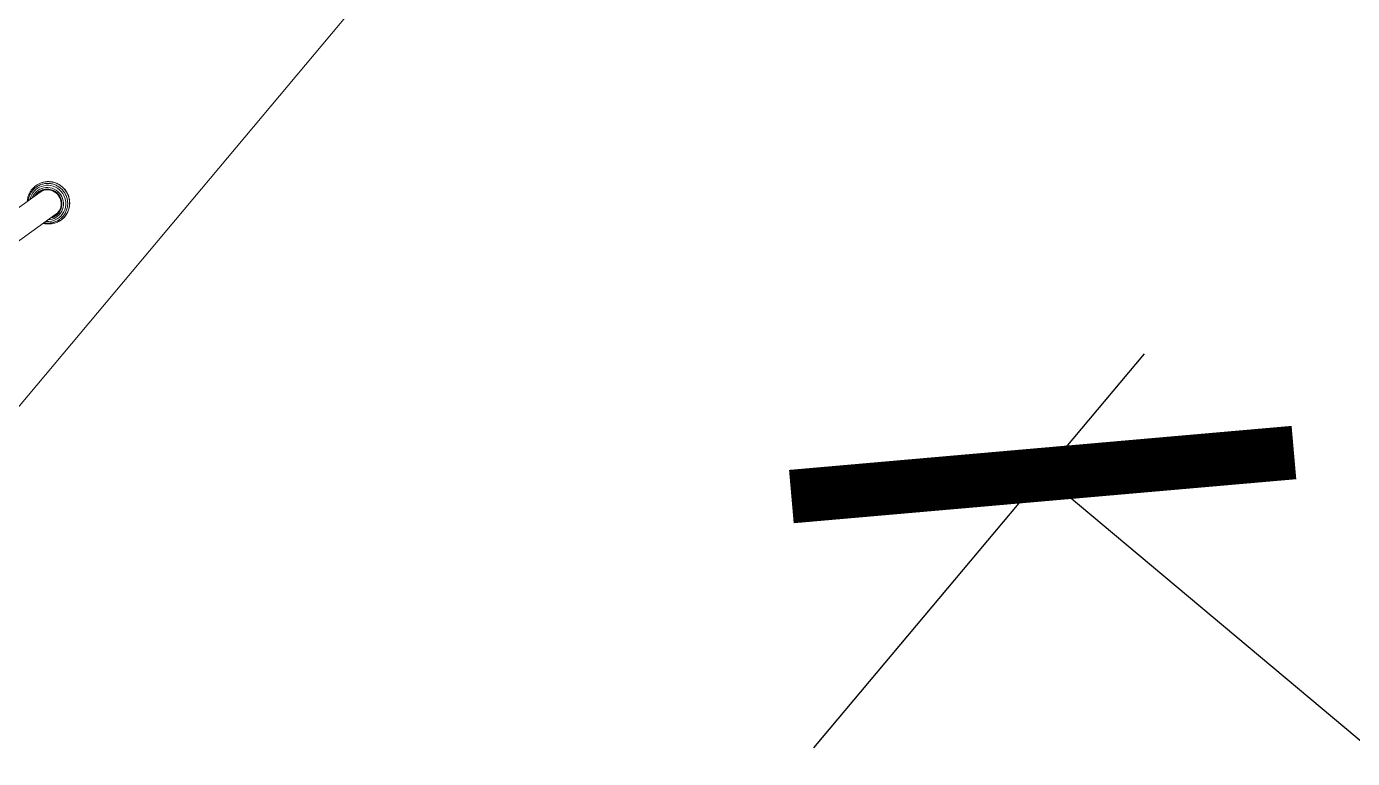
# Model space of a CAD drawing. Header units: metres. Extents: x 822482 to 822767, y 9662202 to 9662512.
# Drawn here: x 822644.35 to 822645.279, y 9662437.988 to 9662438.501 of the extents above; entities that cross this region are included whole.
import ezdxf

# ---------------------------------------------------------------- set-up
doc = ezdxf.new("R2010")
doc.units = ezdxf.units.M
doc.layers.add('A-MOB', color=251, linetype='Continuous', lineweight=0)
doc.layers.add('ARQ_NE_MOBILIÁRIOS', color=251, linetype='Continuous', lineweight=0)
doc.layers.add('ARQ_NE_COTAS', color=7, linetype='Continuous', true_color=0x000000)
doc.styles.add('Arial', font='arial.ttf', dxfattribs={"height": 0.6})
doc.dimstyles.new('1-300', dxfattribs={"dimtxt": 0.6, "dimasz": 0.25, "dimexe": 0.25, "dimexo": 0.25, "dimgap": 0.25, "dimtad": 1, "dimzin": 4, "dimdsep": 46, "dimtxsty": 'Arial', "dimblk": 'ARCHTICK', "dimcen": 0.25, "dimclrd": 256, "dimclre": 256, "dimclrt": 256, "dimadec": 0, "dimazin": 0, "dimtfac": 0.066667, "dimtix": 1, "dimtofl": 0, "dimtmove": 0, "dimatfit": 3, "dimldrblk": 'ARCHTICK', "dimfxl": 0.25, "dimtvp": 1, "dimtolj": 1, "dimtzin": 0, "dimarcsym": 0})

# ---------------------------------------------------------------- blocks, each defined once
blk = doc.blocks.new('cadeira')
at = {"layer": 'A-MOB'}
for p, q in [((2101.70601, 1481.56233), (2101.69061, 1481.50182)), ((2101.70907, 1481.49712), (2101.7239, 1481.55539)), ((2101.69061, 1481.50182), (2101.69061, 1481.50182))]:
    blk.add_line(p, q, dxfattribs=at)
for centre, major_axis, ratio, start_param, end_param in [((2101.69989, 1481.49968), (0.01238, -0.00315), 0.987472, 2.41234, 3.068933), ((2101.69997, 1481.49999), (0.01104, -0.00281), 0.987472, 2.561468, 3.068933), ((2101.7, 1481.50012), (-0.01008, 0.00257), 0.987472, 5.869467, 6.210526), ((2101.7, 1481.50012), (0.0096, -0.00244), 0.987472, 2.864828, 3.068933), ((2101.69989, 1481.49968), (0.01238, -0.00315), 0.987472, 0, 0.729134), ((2101.68984, 1481.50238), (-0.00427, 0.00143), 0.157378, 5.627858, 6.329692), ((2101.69989, 1481.49968), (0.01238, -0.00315), 0.987472, 3.068933, 6.283185), ((2101.69997, 1481.49999), (0.01104, -0.00281), 0.987472, 3.068933, 6.283185), ((2101.7, 1481.50012), (-0.01008, 0.00257), 0.987472, 0, 3.555291), ((2101.7, 1481.50012), (0.0096, -0.00244), 0.987472, 3.068933, 6.283185), ((2101.7, 1481.50012), (-0.01008, 0.00257), 0.987472, 6.210526, 6.283185), ((2101.69984, 1481.49947), (-0.00938, 0.00239), 0.987472, 0, 0.301681), ((2101.69984, 1481.49947), (-0.00923, 0.00235), 0.987472, 0, 0.566716), ((2101.69984, 1481.49947), (-0.00938, 0.00239), 0.987472, 6.210526, 6.283185), ((2101.69984, 1481.49947), (-0.00938, 0.00239), 0.987472, 6.103123, 6.210526), ((2101.69984, 1481.49947), (-0.00923, 0.00235), 0.987472, 2.574881, 3.141644), ((2101.69984, 1481.49947), (-0.00938, 0.00239), 0.987472, 2.840088, 3.321537), ((2101.7, 1481.50012), (0.0096, -0.00244), 0.987472, 0, 0.276646), ((2101.69997, 1481.49999), (0.01104, -0.00281), 0.987472, 0, 0.580006), ((2101.70965, 1481.4958), (-0.00427, 0.00143), 0.157376, 3.118305, 3.820139)]:
    blk.add_ellipse(centre, major_axis=major_axis, ratio=ratio, start_param=start_param, end_param=end_param, dxfattribs=at)
for points, knots in [([(2101.69328, 1481.51241), (2101.69313, 1481.51233), (2101.6922, 1481.51185), (2101.69057, 1481.51076), (2101.68859, 1481.50887), (2101.68692, 1481.50659), (2101.68594, 1481.50478), (2101.68558, 1481.50374), (2101.68554, 1481.50362)], [0, 0, 0, 0, 0.043015, 0.262189, 0.489341, 0.725369, 0.968492, 1, 1, 1, 1]), ([(2101.69302, 1481.5116), (2101.6928, 1481.51148), (2101.69259, 1481.51136), (2101.69199, 1481.51099), (2101.69162, 1481.51073), (2101.6909, 1481.51018), (2101.69055, 1481.50988), (2101.68989, 1481.50926), (2101.68958, 1481.50894), (2101.68898, 1481.50826), (2101.6887, 1481.5079), (2101.68817, 1481.50717), (2101.68793, 1481.50679), (2101.68748, 1481.506), (2101.68727, 1481.5056), (2101.6869, 1481.50477), (2101.68674, 1481.50435), (2101.68659, 1481.50392)], [0, 0, 0, 0, 0.072172, 0.072172, 0.204719, 0.204719, 0.337266, 0.337266, 0.469812, 0.469812, 0.602359, 0.602359, 0.734906, 0.734906, 0.867453, 0.867453, 1, 1, 1, 1]), ([(2101.71311, 1481.49511), (2101.71325, 1481.49553), (2101.71337, 1481.49597), (2101.71357, 1481.49685), (2101.71365, 1481.4973), (2101.71376, 1481.49819), (2101.7138, 1481.49864), (2101.71382, 1481.49955), (2101.71381, 1481.5), (2101.71374, 1481.5009), (2101.71369, 1481.50135), (2101.71353, 1481.50224), (2101.71343, 1481.50268), (2101.71319, 1481.50356), (2101.71304, 1481.50399), (2101.71271, 1481.50483), (2101.71253, 1481.50525), (2101.71212, 1481.50604), (2101.71191, 1481.50642), (2101.71167, 1481.50679)], [0, 0, 0, 0, 0.111551, 0.111551, 0.223102, 0.223102, 0.334653, 0.334653, 0.446204, 0.446204, 0.557756, 0.557756, 0.669307, 0.669307, 0.780858, 0.780858, 0.892409, 0.892409, 1, 1, 1, 1]), ([(2101.71391, 1481.49436), (2101.71417, 1481.49515), (2101.71457, 1481.49678), (2101.71475, 1481.49936), (2101.71444, 1481.50203), (2101.71364, 1481.50467), (2101.71266, 1481.50656), (2101.71197, 1481.50754), (2101.71181, 1481.50775)], [0, 0, 0, 0, 0.174849, 0.358458, 0.549056, 0.744819, 0.944192, 1, 1, 1, 1]), ([(2101.71391, 1481.49435), (2101.71328, 1481.49249), (2101.71231, 1481.49081), (2101.71039, 1481.48863), (2101.70968, 1481.48796), (2101.70814, 1481.48678), (2101.70732, 1481.48627), (2101.70556, 1481.48541), (2101.70465, 1481.48507), (2101.70277, 1481.48457), (2101.7018, 1481.48441), (2101.69985, 1481.48428), (2101.69888, 1481.48431), (2101.69694, 1481.48455), (2101.69597, 1481.48478), (2101.69412, 1481.48539), (2101.69323, 1481.48579), (2101.69153, 1481.48675), (2101.69072, 1481.48732), (2101.68925, 1481.48858), (2101.68857, 1481.48929), (2101.68737, 1481.49083), (2101.68685, 1481.49165), (2101.68597, 1481.49337), (2101.68561, 1481.49429), (2101.68509, 1481.49615), (2101.68493, 1481.4971), (2101.68478, 1481.49903), (2101.68481, 1481.50001), (2101.68505, 1481.50192), (2101.68526, 1481.50285), (2101.68557, 1481.50378)], [0, 0, 0, 0, 0.125, 0.125, 0.1875, 0.1875, 0.25, 0.25, 0.3125, 0.3125, 0.375, 0.375, 0.4375, 0.4375, 0.5, 0.5, 0.5625, 0.5625, 0.625, 0.625, 0.6875, 0.6875, 0.75, 0.75, 0.8125, 0.8125, 0.875, 0.875, 0.9375, 0.9375, 1, 1, 1, 1]), ([(2101.68492, 1481.50085), (2101.68492, 1481.50085), (2101.68492, 1481.50085), (2101.6848, 1481.49989), (2101.68478, 1481.49892), (2101.68492, 1481.49699), (2101.68509, 1481.49604), (2101.68561, 1481.49418), (2101.68597, 1481.49327), (2101.68684, 1481.49155), (2101.68736, 1481.49073), (2101.68856, 1481.4892), (2101.68924, 1481.48849), (2101.69071, 1481.48723), (2101.69151, 1481.48666), (2101.69322, 1481.4857), (2101.6941, 1481.4853), (2101.69595, 1481.48469), (2101.69692, 1481.48447), (2101.69885, 1481.48422), (2101.69982, 1481.48419), (2101.70177, 1481.48432), (2101.70274, 1481.48448), (2101.70461, 1481.48498), (2101.70552, 1481.48532), (2101.70728, 1481.48618), (2101.7081, 1481.48669), (2101.70963, 1481.48786), (2101.71035, 1481.48853), (2101.71142, 1481.48975), (2101.71181, 1481.49027), (2101.71217, 1481.49081)], [0, 0, 0, 0, 0.000037, 0.000037, 0.073155, 0.073155, 0.146273, 0.146273, 0.219391, 0.219391, 0.292509, 0.292509, 0.365627, 0.365627, 0.438745, 0.438745, 0.511863, 0.511863, 0.584982, 0.584982, 0.6581, 0.6581, 0.731218, 0.731218, 0.804336, 0.804336, 0.877454, 0.877454, 0.950572, 0.950572, 1, 1, 1, 1]), ([(2101.68659, 1481.50392), (2101.68645, 1481.5035), (2101.68633, 1481.50306), (2101.68613, 1481.50218), (2101.68605, 1481.50174), (2101.68594, 1481.50084), (2101.68591, 1481.50039), (2101.68588, 1481.49949), (2101.68589, 1481.49903), (2101.68596, 1481.49813), (2101.68602, 1481.49768), (2101.68617, 1481.49679), (2101.68627, 1481.49635), (2101.68652, 1481.49548), (2101.68666, 1481.49505), (2101.68699, 1481.4942), (2101.68718, 1481.49379), (2101.68759, 1481.49298), (2101.68781, 1481.49258), (2101.6883, 1481.49182), (2101.68856, 1481.49144), (2101.68913, 1481.49073), (2101.68943, 1481.49038), (2101.69006, 1481.48973), (2101.69039, 1481.48941), (2101.69108, 1481.48882), (2101.69144, 1481.48854), (2101.69219, 1481.48801), (2101.69257, 1481.48777), (2101.69337, 1481.48732), (2101.69378, 1481.48711), (2101.69461, 1481.48674), (2101.69504, 1481.48658), (2101.69591, 1481.48629), (2101.69635, 1481.48616), (2101.69724, 1481.48596), (2101.69769, 1481.48588), (2101.6986, 1481.48576), (2101.69905, 1481.48573), (2101.69997, 1481.4857), (2101.70042, 1481.48571), (2101.70134, 1481.48577), (2101.70179, 1481.48582), (2101.70269, 1481.48597), (2101.70314, 1481.48607), (2101.70402, 1481.4863), (2101.70445, 1481.48644), (2101.7053, 1481.48676), (2101.70572, 1481.48694), (2101.70654, 1481.48735), (2101.70694, 1481.48757), (2101.70771, 1481.48805), (2101.70808, 1481.4883), (2101.7088, 1481.48886), (2101.70915, 1481.48915), (2101.70981, 1481.48977), (2101.71013, 1481.49009), (2101.71072, 1481.49077), (2101.711, 1481.49113), (2101.71153, 1481.49187), (2101.71178, 1481.49225), (2101.71223, 1481.49303), (2101.71243, 1481.49343), (2101.7128, 1481.49426), (2101.71297, 1481.49468), (2101.71311, 1481.49511)], [0, 0, 0, 0, 0.03125, 0.03125, 0.0625, 0.0625, 0.09375, 0.09375, 0.125, 0.125, 0.15625, 0.15625, 0.1875, 0.1875, 0.21875, 0.21875, 0.25, 0.25, 0.28125, 0.28125, 0.3125, 0.3125, 0.34375, 0.34375, 0.375, 0.375, 0.40625, 0.40625, 0.4375, 0.4375, 0.46875, 0.46875, 0.5, 0.5, 0.53125, 0.53125, 0.5625, 0.5625, 0.59375, 0.59375, 0.625, 0.625, 0.65625, 0.65625, 0.6875, 0.6875, 0.71875, 0.71875, 0.75, 0.75, 0.78125, 0.78125, 0.8125, 0.8125, 0.84375, 0.84375, 0.875, 0.875, 0.90625, 0.90625, 0.9375, 0.9375, 0.96875, 0.96875, 1, 1, 1, 1])]:
    blk.add_open_spline(points, degree=3, knots=knots, dxfattribs=at)
for points in [[(2101.68482, 1481.49896), (2101.68481, 1481.4989), (2101.68481, 1481.49884)], [(2101.71217, 1481.49081), (2101.7122, 1481.49086), (2101.71222, 1481.49091)]]:
    blk.add_open_spline(points, degree=2, dxfattribs=at)
blk = doc.blocks.new('_ARCHTICK')
at = {"color": 0, "linetype": 'ByBlock', "const_width": 0.15}
blk.add_lwpolyline([(-0.5, -0.5), (0.5, 0.5)], dxfattribs=at)
blk = doc.blocks.new('*D504')
at = {"layer": 'ARQ_NE_COTAS', "lineweight": -2, "transparency": 16777216}
for p, q in [((364.36173, -239.525), (364.36173, -239.16446)), ((367.67243, -239.525), (367.67243, -239.16446)), ((364.36173, -239.41446), (367.67243, -239.41446))]:
    blk.add_line(p, q, dxfattribs=at)
at = {"layer": 'Defpoints', "color": 0, "transparency": 16777216}
for p in [(367.67243, -239.41446), (364.36173, -239.775), (367.67243, -239.775)]:
    blk.add_point(p, dxfattribs=at)
at = {"layer": 'ARQ_NE_COTAS', "lineweight": -2, "transparency": 16777216, "xscale": 0.25, "yscale": 0.25, "zscale": 0.25, "rotation": 180}
blk.add_blockref('_ARCHTICK', (364.36173, -239.41446), dxfattribs=at)
at = {"layer": 'ARQ_NE_COTAS', "lineweight": -2, "transparency": 16777216, "xscale": 0.25, "yscale": 0.25, "zscale": 0.25}
blk.add_blockref('_ARCHTICK', (367.67243, -239.41446), dxfattribs=at)
at = {"layer": 'ARQ_NE_COTAS', "transparency": 16777216, "insert": (366.01708, -238.85791), "char_height": 0.6, "attachment_point": 5, "style": 'Arial'}
blk.add_mtext('\\A1;3.31', dxfattribs=at)
blk = doc.blocks.new('A$C8f1b9c42')
at = {"layer": 'ARQ_NE_MOBILIÁRIOS', "transparency": 33554687}
blk.add_lwpolyline([(369.65287, -238.77199), (369.65287, -239.4634), (368.25288, -239.4634), (368.25288, -238.7634), (369.65288, -238.7634)], dxfattribs=at)
blk.add_blockref('cadeira', (-1733.37111, -1720.61169), dxfattribs=at)
at = {"layer": 'ARQ_NE_COTAS'}
dim = blk.add_linear_dim(base=(367.67243, -239.41446), p1=(364.36173, -239.775), p2=(367.67243, -239.775), dimstyle='1-300', dxfattribs=at)
dim.commit()
dim.dimension.update_dxf_attribs({"geometry": '*D504', "text_midpoint": (366.01708, -238.85791)})

msp = doc.modelspace()

# ---------------------------------------------------------------- block references
at = {"ltscale": 10, "rotation": 140.0090103764572}
msp.add_blockref('A$C8f1b9c42', (822772.88904, 9662018.46966), dxfattribs=at)

doc.saveas('drawing.dxf')
